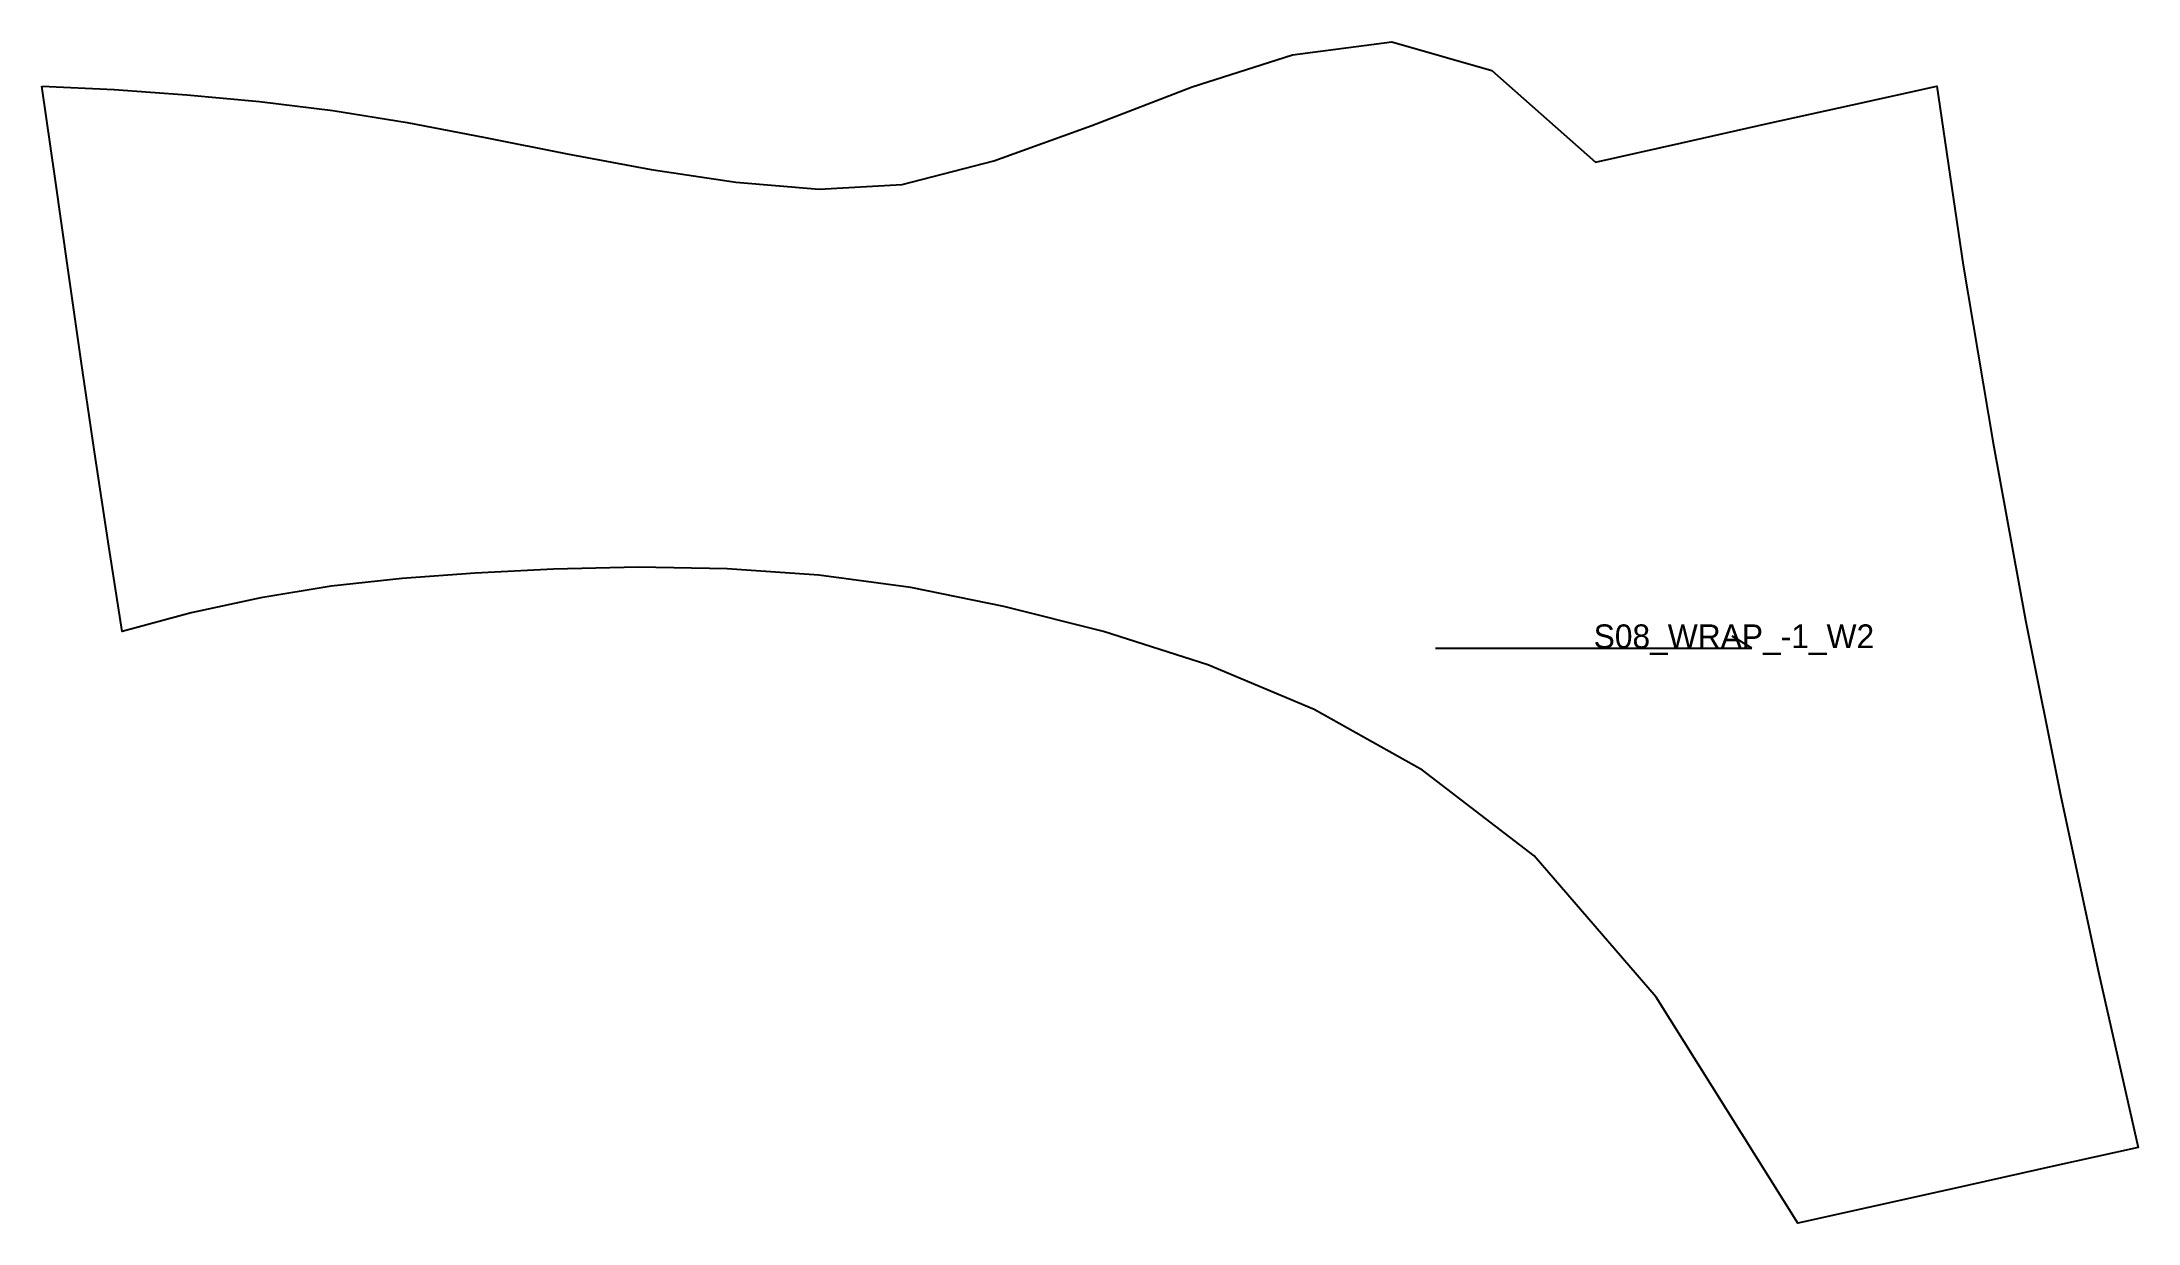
# Model space of a CAD drawing. Header units: millimetres. Extents: x 0 to 530, y -287 to 11.
import ezdxf

# ---------------------------------------------------------------- set-up
doc = ezdxf.new("R2010")
doc.units = ezdxf.units.MM
for name, color, linetype in [('CUT', 1, 'Continuous'), ('GRAIN', 3, 'Continuous'), ('LABEL', 7, 'Continuous'), ('SEW', 5, 'Continuous')]:
    doc.layers.add(name, color=color, linetype=linetype)

msp = doc.modelspace()

# ---------------------------------------------------------------- linework, layer by layer
at = {"layer": 'CUT'}
msp.add_lwpolyline([(0, 0), (18.27, -0.86), (36.61, -2.14), (55.02, -3.9), (73.52, -6.16), (92.32, -9.14), (112.06, -12.95), (132.72, -17.11), (153.96, -21.08), (175.34, -24.26), (196.42, -26.02), (217.46, -24.88), (240.6, -18.9), (265.36, -9.92), (290.75, -0.16), (316.1, 7.9), (341.19, 11.19), (366.44, 3.99), (392.66, -19.23), (414.46, -14.28), (436.13, -9.46), (457.64, -4.69), (478.94, 0), (485.62, -45.25), (493.13, -90.22), (501.37, -134.97), (510.27, -179.54), (519.75, -223.95), (529.79, -268.24), (508.45, -272.98), (487, -277.74), (465.45, -282.52), (443.8, -287.34), (408.03, -230.28), (377.14, -194.56), (348.92, -172.83), (321.58, -157.5), (294.68, -146.21), (268.33, -137.79), (243.1, -131.47), (219.6, -126.73), (196.35, -123.61), (173.19, -121.99), (150.66, -121.58), (129.29, -122.05), (109.47, -123.07), (91.08, -124.4), (73.12, -126.39), (55.35, -129.3), (37.75, -133.12), (20.29, -137.85), (16.73, -115.15), (13.28, -92.38), (9.91, -69.5), (6.6, -46.49), (3.32, -23.34), (0, 0)], close=True, dxfattribs=at)
at = {"layer": 'GRAIN'}
for p, q in [((352.19, -142.03), (432.19, -142.03)), ((432.19, -142.03), (427.19, -139.03))]:
    msp.add_line(p, q, dxfattribs=at)
at = {"layer": 'SEW'}
msp.add_lwpolyline([(0, 0), (18.27, -0.86), (36.61, -2.14), (55.02, -3.9), (73.52, -6.16), (92.32, -9.14), (112.06, -12.95), (132.72, -17.11), (153.96, -21.08), (175.34, -24.26), (196.42, -26.02), (217.46, -24.88), (240.6, -18.9), (265.36, -9.92), (290.75, -0.16), (316.1, 7.9), (341.19, 11.19), (366.44, 3.99), (392.66, -19.23), (414.46, -14.28), (436.13, -9.46), (457.64, -4.69), (478.94, 0), (485.62, -45.25), (493.13, -90.22), (501.37, -134.97), (510.27, -179.54), (519.75, -223.95), (529.79, -268.24), (508.45, -272.98), (487, -277.74), (465.45, -282.52), (443.8, -287.34), (408.03, -230.28), (377.14, -194.56), (348.92, -172.83), (321.58, -157.5), (294.68, -146.21), (268.33, -137.79), (243.1, -131.47), (219.6, -126.73), (196.35, -123.61), (173.19, -121.99), (150.66, -121.58), (129.29, -122.05), (109.47, -123.07), (91.08, -124.4), (73.12, -126.39), (55.35, -129.3), (37.75, -133.12), (20.29, -137.85), (16.73, -115.15), (13.28, -92.38), (9.91, -69.5), (6.6, -46.49), (3.32, -23.34)], close=True, dxfattribs=at)

# ---------------------------------------------------------------- texts
at = {"layer": 'LABEL'}
msp.add_text('S08_WRAP_-1_W2', height=6, dxfattribs=at).set_placement((392.19, -142.03))

doc.saveas('drawing.dxf')
